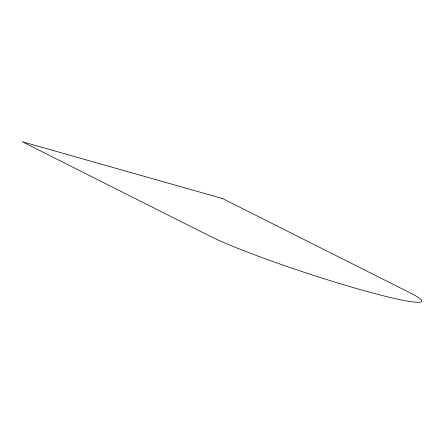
<?xml version="1.0" encoding="UTF-8"?>
<svg xmlns="http://www.w3.org/2000/svg" width="444" height="444" viewBox="0 0 444 444"><rect width="100%" height="100%" fill="white"/><g stroke="black" fill="none" stroke-linecap="round" stroke-linejoin="round"><path stroke-width="0.67" d="M222.694 198.607L22.2 141.719L209.829 236.08A117.593 9.224 18.2 0 0 359.451 289.36A117.593 9.224 18.2 0 0 410.323 292.973L222.694 198.607"/></g></svg>
